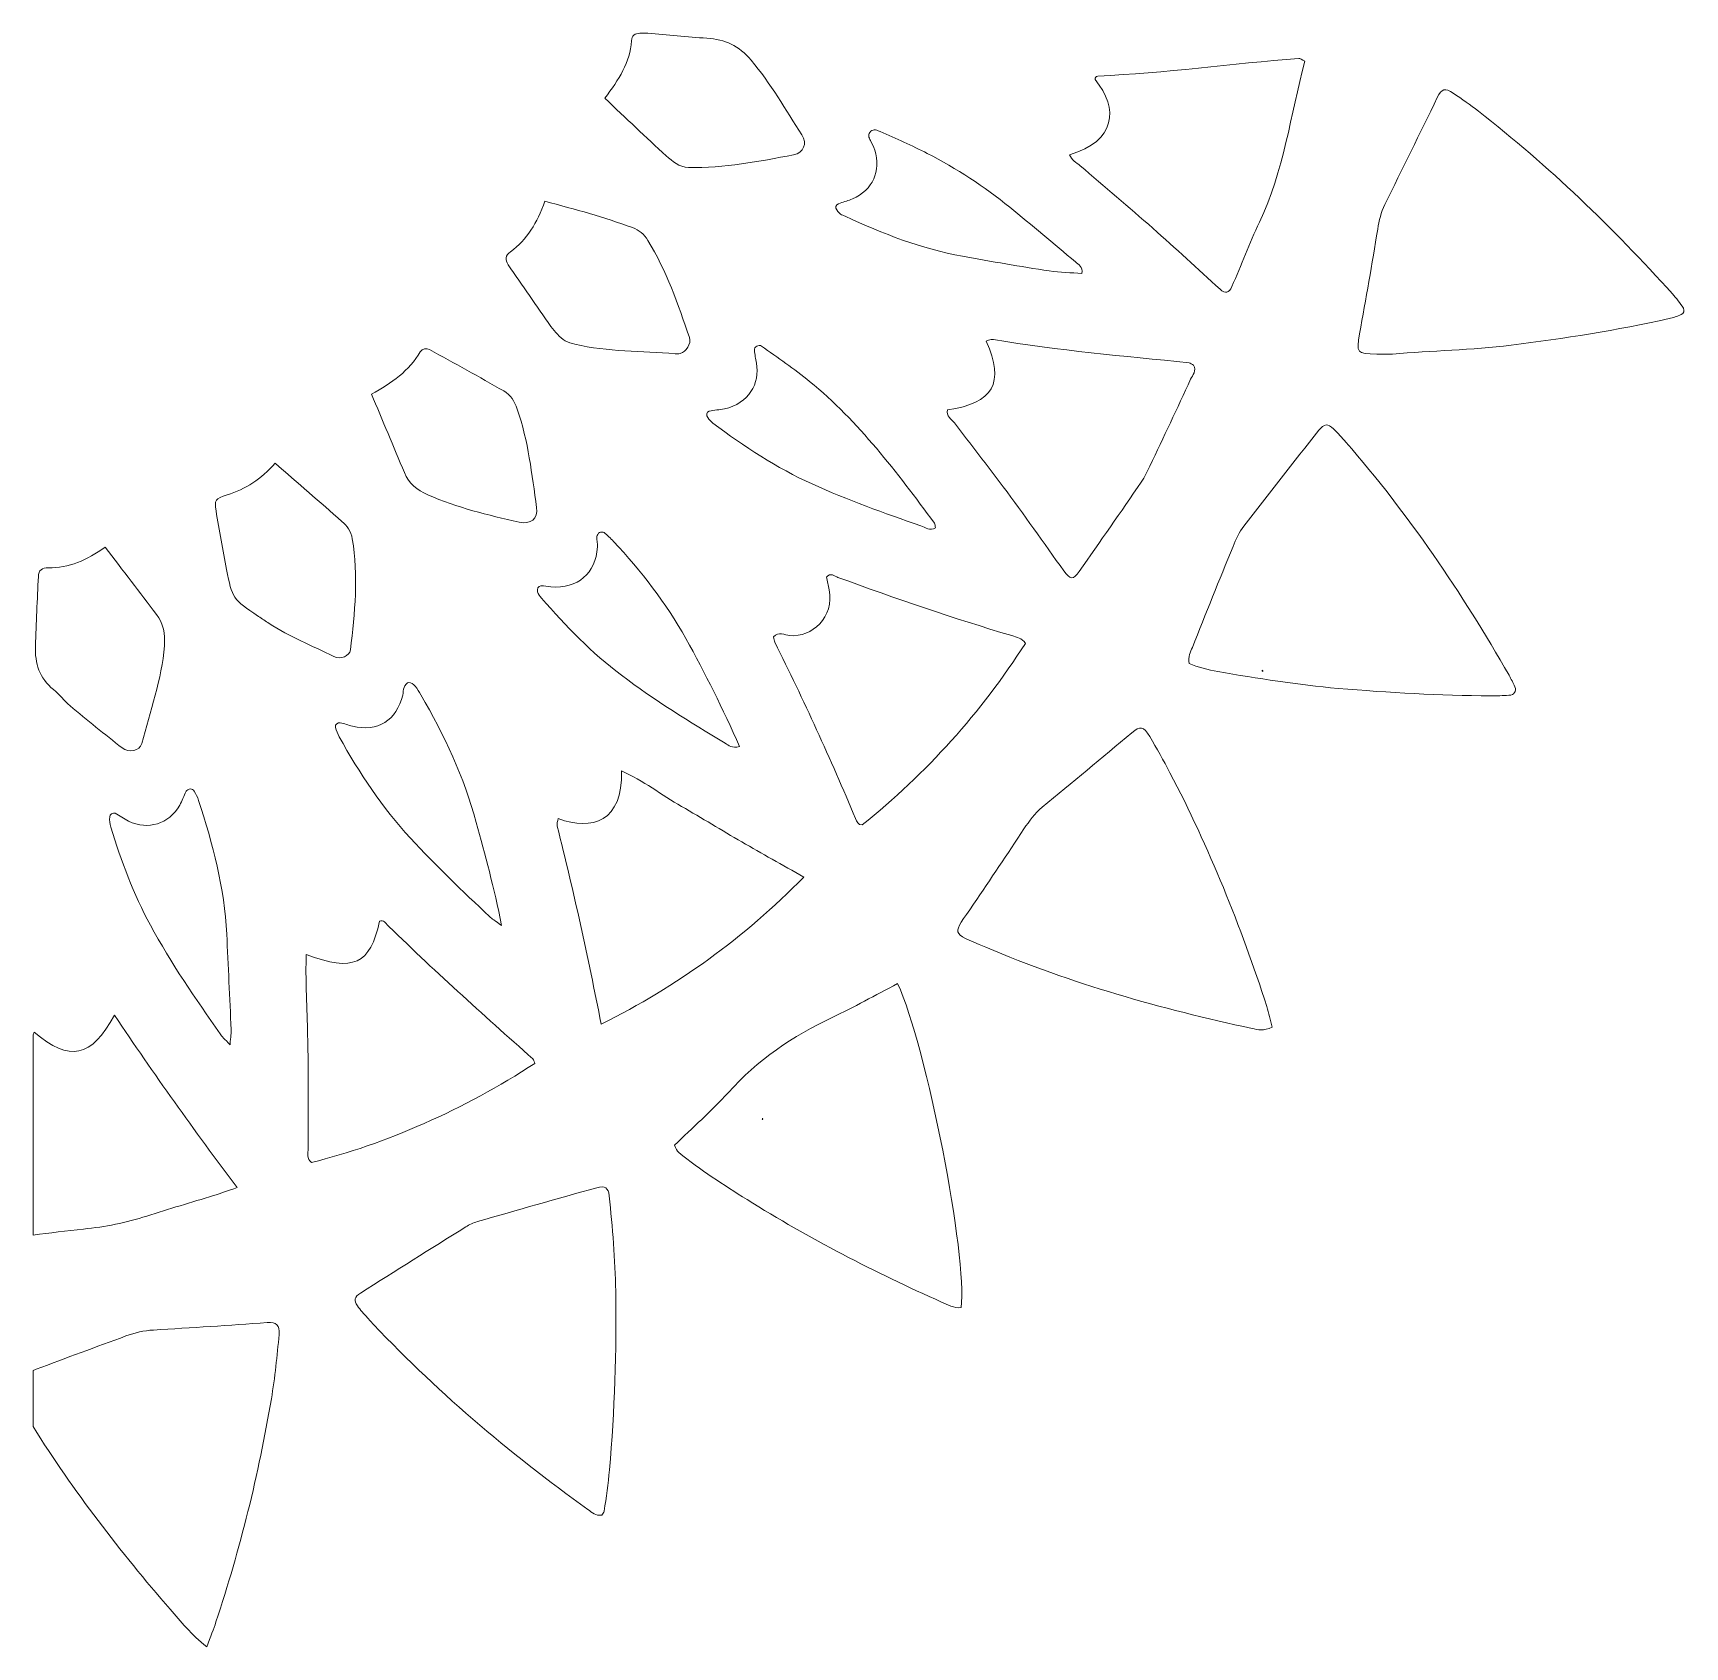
# Model space of a CAD drawing. Extents: x 419 to 2590, y -2736 to -264.
# Drawn here: x 2145.7 to 2363.9, y -2650.6 to -2437.5 of the extents above; entities that cross this region are included whole.
import ezdxf

# ---------------------------------------------------------------- set-up
doc = ezdxf.new("R2010")
doc.units = 0
doc.header["$MEASUREMENT"] = 0
doc.layers.add('Layer 1', color=7, linetype='Continuous')

# ---------------------------------------------------------------- blocks, each defined once
blk = doc.blocks.new('block 2')
at = {"layer": 'Layer 1', "true_color": 0xffffff}
h = blk.add_hatch(color=7, dxfattribs=at)
h.dxf.hatch_style = 2
edge = h.paths.add_edge_path()
edge.add_spline(control_points=[(2308.11, -2521.77), (2308.14, -2521.78), (2308.16, -2521.79), (2308.18, -2521.8), (2308.18, -2521.77), (2308.18, -2521.73), (2308.18, -2521.7), (2308.14, -2521.68), (2308.11, -2521.65), (2308.07, -2521.63), (2308.08, -2521.68), (2308.1, -2521.72), (2308.11, -2521.77)], knot_values=[0, 0, 0, 0, 1, 1, 1, 2, 2, 2, 3, 3, 3, 4, 4, 4, 4], degree=3, periodic=1)
h = blk.add_hatch(color=7, dxfattribs=at)
h.dxf.hatch_style = 2
edge = h.paths.add_edge_path()
edge.add_spline(control_points=[(2242.08, -2580.8), (2242.07, -2580.85), (2242.05, -2580.91), (2242.04, -2580.96), (2242.06, -2580.95), (2242.08, -2580.94), (2242.1, -2580.93), (2242.09, -2580.92), (2242.09, -2580.92), (2242.09, -2580.92), (2242.08, -2580.88), (2242.09, -2580.84), (2242.08, -2580.8)], knot_values=[0, 0, 0, 0, 1, 1, 1, 2, 2, 2, 3, 3, 3, 4, 4, 4, 4], degree=3, periodic=1)
at = {"layer": 'Layer 1', "lineweight": 0}
for points, knots in [([(2246.17, -2453.54), (2241.59, -2454.44), (2237.01, -2455.32), (2232.31, -2455.21), (2231.03, -2455.17), (2230.17, -2454.42), (2229.36, -2453.68), (2226.66, -2451.25), (2224.04, -2448.71), (2221.24, -2446.08), (2223.07, -2443.6), (2224.61, -2441.36), (2224.76, -2438.49), (2224.79, -2437.79), (2225.24, -2437.52), (2225.87, -2437.48), (2226.21, -2437.47), (2226.56, -2437.47), (2226.9, -2437.5), (2229.5, -2437.72), (2232.11, -2437.99), (2234.72, -2438.15), (2237.1, -2438.3), (2238.95, -2439.12), (2240.57, -2441.06), (2243.14, -2444.15), (2245.14, -2447.58), (2247.28, -2450.93), (2248, -2452.04), (2247.5, -2453.28), (2246.17, -2453.54)], [0, 0, 0, 0, 1, 1, 1, 2, 2, 2, 3, 3, 3, 4, 4, 4, 5, 5, 5, 6, 6, 6, 7, 7, 7, 8, 8, 8, 9, 9, 9, 10, 10, 10, 10]), ([(2293.63, -2463.25), (2290.47, -2460.46), (2287.23, -2457.75), (2284.03, -2454.99), (2283.53, -2454.56), (2282.85, -2454.27), (2282.64, -2453.53), (2288.71, -2451.76), (2289.19, -2447.45), (2286, -2443.61), (2286.03, -2443.5), (2286.02, -2443.37), (2286.08, -2443.28), (2286.14, -2443.21), (2286.26, -2443.15), (2286.36, -2443.14), (2295.25, -2442.76), (2304.06, -2441.52), (2312.92, -2440.81), (2313.11, -2440.79), (2313.32, -2441), (2313.71, -2441.2), (2311.82, -2448.28), (2310.95, -2455.68), (2307.71, -2462.46), (2306.38, -2465.23), (2305.3, -2468.12), (2304.08, -2470.95), (2303.7, -2471.82), (2303.2, -2471.93), (2302.51, -2471.3), (2299.54, -2468.62), (2296.63, -2465.89), (2293.63, -2463.25)], [0, 0, 0, 0, 1, 1, 1, 2, 2, 2, 3, 3, 3, 4, 4, 4, 5, 5, 5, 6, 6, 6, 7, 7, 7, 8, 8, 8, 9, 9, 9, 10, 10, 10, 11, 11, 11, 11]), ([(2362.26, -2471.91), (2362.79, -2472.5), (2363.27, -2473.14), (2363.71, -2473.8), (2363.92, -2474.12), (2363.72, -2474.51), (2363.42, -2474.65), (2362.92, -2474.89), (2362.36, -2475.05), (2361.82, -2475.18), (2354.93, -2476.73), (2347.96, -2477.8), (2340.95, -2478.7), (2335.74, -2479.36), (2330.5, -2479.39), (2325.29, -2479.88), (2324.6, -2479.88), (2323.92, -2479.89), (2323.23, -2479.87), (2320.55, -2479.82), (2320.5, -2479.74), (2320.95, -2477.18), (2321.77, -2472.58), (2322.58, -2467.98), (2323.34, -2463.37), (2323.53, -2462.24), (2323.77, -2461.14), (2324.28, -2460.11), (2326.59, -2455.41), (2328.89, -2450.7), (2331.21, -2446), (2331.82, -2444.78), (2332.21, -2444.67), (2333.32, -2445.41), (2334.45, -2446.17), (2335.56, -2446.97), (2336.64, -2447.8), (2345.95, -2455.03), (2354.38, -2463.17), (2362.26, -2471.91)], [0, 0, 0, 0, 1, 1, 1, 2, 2, 2, 3, 3, 3, 4, 4, 4, 5, 5, 5, 6, 6, 6, 7, 7, 7, 8, 8, 8, 9, 9, 9, 10, 10, 10, 11, 11, 11, 12, 12, 12, 13, 13, 13, 13]), ([(2252.33, -2459.94), (2252.86, -2459.74), (2253.43, -2459.61), (2253.95, -2459.37), (2256.65, -2458.16), (2257.76, -2455.72), (2256.89, -2452.92), (2256.75, -2452.49), (2256.51, -2452.09), (2256.32, -2451.68), (2256.12, -2451.26), (2255.93, -2450.81), (2256.36, -2450.44), (2256.76, -2450.09), (2257.25, -2450.32), (2257.63, -2450.49), (2259.71, -2451.42), (2261.81, -2452.33), (2263.84, -2453.37), (2267.72, -2455.34), (2271.34, -2457.73), (2274.72, -2460.47), (2277.65, -2462.84), (2280.53, -2465.27), (2283.41, -2467.7), (2283.8, -2468.04), (2284.43, -2468.31), (2284.26, -2469.22), (2282.84, -2469.12), (2281.38, -2469.11), (2279.95, -2468.89), (2276.12, -2468.29), (2272.3, -2467.64), (2268.49, -2466.95), (2263.06, -2465.96), (2257.97, -2463.98), (2253, -2461.67), (2252.79, -2461.57), (2252.55, -2461.51), (2252.38, -2461.37), (2252.14, -2461.15), (2251.87, -2460.9), (2251.77, -2460.61), (2251.64, -2460.22), (2252.02, -2460.05), (2252.33, -2459.94)], [0, 0, 0, 0, 1, 1, 1, 2, 2, 2, 3, 3, 3, 4, 4, 4, 5, 5, 5, 6, 6, 6, 7, 7, 7, 8, 8, 8, 9, 9, 9, 10, 10, 10, 11, 11, 11, 12, 12, 12, 13, 13, 13, 14, 14, 14, 15, 15, 15, 15]), ([(2208.48, -2468.08), (2208, -2467.39), (2208.1, -2466.85), (2208.78, -2466.35), (2210.94, -2464.75), (2212.31, -2462.57), (2213.33, -2459.69), (2217.35, -2460.75), (2221.17, -2461.79), (2224.9, -2463.17), (2225.78, -2463.49), (2226.42, -2464.02), (2226.93, -2464.85), (2229.4, -2468.86), (2230.89, -2473.28), (2232.41, -2477.68), (2232.69, -2478.48), (2231.98, -2479.61), (2231.19, -2479.79), (2230.97, -2479.84), (2230.74, -2479.87), (2230.51, -2479.84), (2226.11, -2479.4), (2221.64, -2479.61), (2217.29, -2478.57), (2216.36, -2478.35), (2215.59, -2477.99), (2214.98, -2477.26), (2214.69, -2476.91), (2214.36, -2476.59), (2214.1, -2476.22), (2212.22, -2473.51), (2210.35, -2470.79), (2208.48, -2468.08)], [0, 0, 0, 0, 1, 1, 1, 2, 2, 2, 3, 3, 3, 4, 4, 4, 5, 5, 5, 6, 6, 6, 7, 7, 7, 8, 8, 8, 9, 9, 9, 10, 10, 10, 11, 11, 11, 11]), ([(2235.52, -2488.99), (2235.26, -2488.79), (2235, -2488.54), (2234.83, -2488.25), (2234.67, -2487.96), (2234.61, -2487.53), (2235.03, -2487.42), (2235.68, -2487.25), (2236.38, -2487.24), (2237.04, -2487.1), (2240.26, -2486.41), (2241.75, -2483.73), (2241.27, -2481.06), (2241.17, -2480.5), (2241.06, -2479.94), (2240.99, -2479.37), (2240.94, -2478.93), (2241.57, -2478.55), (2241.94, -2478.82), (2244.07, -2480.35), (2246.26, -2481.81), (2248.29, -2483.47), (2254.79, -2488.81), (2259.81, -2495.48), (2264.77, -2502.19), (2264.89, -2502.35), (2264.87, -2502.61), (2264.92, -2502.83), (2264.2, -2503.27), (2263.58, -2502.75), (2262.99, -2502.55), (2258.14, -2500.88), (2253.31, -2499.14), (2248.63, -2497.02), (2243.92, -2494.9), (2239.65, -2492.06), (2235.52, -2488.99)], [0, 0, 0, 0, 1, 1, 1, 2, 2, 2, 3, 3, 3, 4, 4, 4, 5, 5, 5, 6, 6, 6, 7, 7, 7, 8, 8, 8, 9, 9, 9, 10, 10, 10, 11, 11, 11, 12, 12, 12, 12]), ([(2273.87, -2497.39), (2271.77, -2494.54), (2269.55, -2491.79), (2267.41, -2488.97), (2267.02, -2488.45), (2266.33, -2488.05), (2266.5, -2487.23), (2272.58, -2486.35), (2274.08, -2483.7), (2271.62, -2478.16), (2271.72, -2478.11), (2271.82, -2478.04), (2271.93, -2478.02), (2272.15, -2477.98), (2272.39, -2477.9), (2272.6, -2477.94), (2281.15, -2479.38), (2289.79, -2480.15), (2298.41, -2481.01), (2298.61, -2481.03), (2298.8, -2481.22), (2299.01, -2481.33), (2299.45, -2482.06), (2298.88, -2482.63), (2298.62, -2483.19), (2296.86, -2487.03), (2295.05, -2490.84), (2293.24, -2494.66), (2292.9, -2495.38), (2292.56, -2496.11), (2292.11, -2496.77), (2289.4, -2500.72), (2286.66, -2504.65), (2283.91, -2508.58), (2283.11, -2509.71), (2282.73, -2509.68), (2281.88, -2508.5), (2279.21, -2504.8), (2276.59, -2501.06), (2273.87, -2497.39)], [0, 0, 0, 0, 1, 1, 1, 2, 2, 2, 3, 3, 3, 4, 4, 4, 5, 5, 5, 6, 6, 6, 7, 7, 7, 8, 8, 8, 9, 9, 9, 10, 10, 10, 11, 11, 11, 12, 12, 12, 13, 13, 13, 13]), ([(2197.86, -2498.46), (2196.42, -2497.83), (2195.36, -2496.97), (2194.76, -2495.53), (2193.32, -2492.09), (2191.88, -2488.64), (2190.42, -2485.15), (2193.11, -2483.72), (2195.38, -2482.08), (2196.86, -2479.55), (2197.12, -2479.11), (2197.66, -2479.05), (2198.08, -2479.28), (2201.36, -2481.07), (2204.64, -2482.89), (2207.9, -2484.74), (2208.83, -2485.26), (2209.29, -2486.11), (2209.66, -2487.14), (2211.15, -2491.36), (2211.59, -2495.77), (2212.23, -2500.15), (2212.45, -2501.63), (2211.46, -2502.41), (2209.91, -2502.06), (2205.81, -2501.15), (2201.73, -2500.16), (2197.86, -2498.46)], [0, 0, 0, 0, 1, 1, 1, 2, 2, 2, 3, 3, 3, 4, 4, 4, 5, 5, 5, 6, 6, 6, 7, 7, 7, 8, 8, 8, 9, 9, 9, 9]), ([(2340.66, -2524.94), (2339.86, -2524.99), (2339.06, -2525), (2338.26, -2525), (2331.53, -2524.97), (2324.82, -2524.6), (2318.11, -2524.02), (2312.77, -2523.56), (2307.49, -2522.71), (2302.22, -2521.8), (2300.88, -2521.57), (2299.6, -2521.23), (2298.44, -2520.73), (2298.24, -2519.84), (2298.61, -2519.23), (2298.85, -2518.61), (2300.62, -2514.16), (2302.4, -2509.72), (2304.22, -2505.29), (2304.6, -2504.35), (2305.03, -2503.38), (2305.64, -2502.59), (2308.91, -2498.34), (2312.24, -2494.14), (2315.56, -2489.93), (2316.27, -2489.04), (2316.75, -2489.01), (2317.51, -2489.75), (2318.08, -2490.31), (2318.62, -2490.9), (2319.14, -2491.5), (2327.41, -2501), (2334.44, -2511.37), (2340.68, -2522.28), (2340.96, -2522.78), (2341.22, -2523.29), (2341.45, -2523.81), (2341.71, -2524.41), (2341.37, -2524.9), (2340.66, -2524.94)], [0, 0, 0, 0, 1, 1, 1, 2, 2, 2, 3, 3, 3, 4, 4, 4, 5, 5, 5, 6, 6, 6, 7, 7, 7, 8, 8, 8, 9, 9, 9, 10, 10, 10, 11, 11, 11, 12, 12, 12, 13, 13, 13, 13]), ([(2171.28, -2508.32), (2170.79, -2505.74), (2170.32, -2503.16), (2169.88, -2500.57), (2169.64, -2499.15), (2169.8, -2498.97), (2171.34, -2498.48), (2173.77, -2497.71), (2175.84, -2496.37), (2177.67, -2494.29), (2180.67, -2496.89), (2183.6, -2499.41), (2186.5, -2501.96), (2187.19, -2502.56), (2187.72, -2503.29), (2187.88, -2504.26), (2188.71, -2509.17), (2188.22, -2514.05), (2187.64, -2518.93), (2187.54, -2519.76), (2186.33, -2520.25), (2185.43, -2519.8), (2182.57, -2518.38), (2179.59, -2517.2), (2176.89, -2515.46), (2176.41, -2515.15), (2175.94, -2514.83), (2175.47, -2514.51), (2172.11, -2512.25), (2172, -2512.1), (2171.28, -2508.32)], [0, 0, 0, 0, 1, 1, 1, 2, 2, 2, 3, 3, 3, 4, 4, 4, 5, 5, 5, 6, 6, 6, 7, 7, 7, 8, 8, 8, 9, 9, 9, 10, 10, 10, 10]), ([(2212.79, -2510.48), (2213.23, -2510.44), (2213.68, -2510.59), (2214.12, -2510.62), (2217.67, -2510.89), (2220.04, -2508.85), (2220.26, -2505.34), (2220.29, -2504.89), (2220.17, -2504.43), (2220.19, -2503.98), (2220.2, -2503.79), (2220.36, -2503.54), (2220.53, -2503.45), (2220.69, -2503.36), (2221.01, -2503.35), (2221.14, -2503.45), (2221.58, -2503.8), (2222, -2504.19), (2222.39, -2504.61), (2226.04, -2508.54), (2229.33, -2512.75), (2231.95, -2517.45), (2234.5, -2522.03), (2236.82, -2526.71), (2239.05, -2531.69), (2238.02, -2531.99), (2237.59, -2531.55), (2237.14, -2531.27), (2232.46, -2528.44), (2227.8, -2525.59), (2223.44, -2522.29), (2219.51, -2519.32), (2216.09, -2515.82), (2212.87, -2512.11), (2212.65, -2511.85), (2212.43, -2511.56), (2212.35, -2511.25), (2212.25, -2510.91), (2212.43, -2510.51), (2212.79, -2510.48)], [0, 0, 0, 0, 1, 1, 1, 2, 2, 2, 3, 3, 3, 4, 4, 4, 5, 5, 5, 6, 6, 6, 7, 7, 7, 8, 8, 8, 9, 9, 9, 10, 10, 10, 11, 11, 11, 12, 12, 12, 13, 13, 13, 13]), ([(2146.41, -2509.25), (2146.44, -2508.42), (2146.9, -2508.09), (2147.72, -2508.09), (2150.43, -2508.1), (2152.81, -2507.12), (2155.23, -2505.36), (2157.6, -2508.47), (2159.82, -2511.34), (2162, -2514.25), (2162.91, -2515.46), (2163.2, -2516.81), (2163.06, -2518.4), (2162.7, -2522.86), (2161.2, -2527.05), (2160.06, -2531.32), (2159.82, -2532.25), (2158.38, -2532.58), (2157.49, -2531.89), (2155.16, -2530.08), (2152.86, -2528.22), (2150.59, -2526.33), (2149.8, -2525.68), (2149.2, -2524.81), (2148.41, -2524.18), (2146.56, -2522.68), (2145.94, -2520.7), (2146.02, -2518.45), (2146.11, -2515.38), (2146.27, -2512.32), (2146.41, -2509.25)], [0, 0, 0, 0, 1, 1, 1, 2, 2, 2, 3, 3, 3, 4, 4, 4, 5, 5, 5, 6, 6, 6, 7, 7, 7, 8, 8, 8, 9, 9, 9, 10, 10, 10, 10]), ([(2245.69, -2517.04), (2248.54, -2517.34), (2251.61, -2514.61), (2250.87, -2510.99), (2250.76, -2510.43), (2250.63, -2509.87), (2250.51, -2509.32), (2251.05, -2508.7), (2251.58, -2509.19), (2252.04, -2509.36), (2259.62, -2512.16), (2267.27, -2514.76), (2275.02, -2517.06), (2275.64, -2517.25), (2276.34, -2517.38), (2276.8, -2518.08), (2270.94, -2527.24), (2263.74, -2535.22), (2255.23, -2542.06), (2254.7, -2542.07), (2254.52, -2541.61), (2254.36, -2541.23), (2251.06, -2533.34), (2247.5, -2525.58), (2243.71, -2517.93), (2243.61, -2517.73), (2243.59, -2517.5), (2243.52, -2517.21), (2244.17, -2516.49), (2245, -2516.97), (2245.69, -2517.04)], [0, 0, 0, 0, 1, 1, 1, 2, 2, 2, 3, 3, 3, 4, 4, 4, 5, 5, 5, 6, 6, 6, 7, 7, 7, 8, 8, 8, 9, 9, 9, 10, 10, 10, 10]), ([(2308.11, -2521.77), (2308.14, -2521.78), (2308.16, -2521.79), (2308.18, -2521.8), (2308.18, -2521.77), (2308.18, -2521.73), (2308.18, -2521.7), (2308.14, -2521.68), (2308.11, -2521.65), (2308.07, -2521.63), (2308.08, -2521.68), (2308.1, -2521.72), (2308.11, -2521.77)], [0, 0, 0, 0, 1, 1, 1, 2, 2, 2, 3, 3, 3, 4, 4, 4, 4]), ([(2186.28, -2528.58), (2186.84, -2528.65), (2187.36, -2528.89), (2187.91, -2529.02), (2191.24, -2529.8), (2193.7, -2528.28), (2194.55, -2524.9), (2194.63, -2524.57), (2194.58, -2524.19), (2194.72, -2523.89), (2194.84, -2523.62), (2195.13, -2523.26), (2195.36, -2523.24), (2195.63, -2523.22), (2195.97, -2523.49), (2196.18, -2523.73), (2196.48, -2524.07), (2196.69, -2524.48), (2196.92, -2524.87), (2200.06, -2530.19), (2202.63, -2535.75), (2204.25, -2541.73), (2205.41, -2546), (2206.61, -2550.26), (2207.6, -2555.34), (2206.71, -2554.68), (2206.32, -2554.46), (2206, -2554.16), (2202.44, -2550.79), (2198.9, -2547.41), (2195.57, -2543.81), (2191.83, -2539.76), (2188.82, -2535.22), (2186.16, -2530.43), (2185.94, -2530.04), (2185.78, -2529.61), (2185.68, -2529.18), (2185.56, -2528.71), (2185.99, -2528.54), (2186.28, -2528.58)], [0, 0, 0, 0, 1, 1, 1, 2, 2, 2, 3, 3, 3, 4, 4, 4, 5, 5, 5, 6, 6, 6, 7, 7, 7, 8, 8, 8, 9, 9, 9, 10, 10, 10, 11, 11, 11, 12, 12, 12, 13, 13, 13, 13]), ([(2306.73, -2568.95), (2294.71, -2566.32), (2282.88, -2563.06), (2271.55, -2558.2), (2266.75, -2556.14), (2267.11, -2556.75), (2269.96, -2552.52), (2272.19, -2549.22), (2274.41, -2545.9), (2276.61, -2542.58), (2277.31, -2541.53), (2278.03, -2540.54), (2279.02, -2539.72), (2282.98, -2536.46), (2286.9, -2533.16), (2290.85, -2529.88), (2291.98, -2528.94), (2292.4, -2529.02), (2293.22, -2530.39), (2294.15, -2531.95), (2295.04, -2533.55), (2295.89, -2535.16), (2301.09, -2545.07), (2305.23, -2555.42), (2308.69, -2566.05), (2308.97, -2566.91), (2309.14, -2567.8), (2309.39, -2568.77), (2308.29, -2569.3), (2307.5, -2569.11), (2306.73, -2568.95)], [0, 0, 0, 0, 1, 1, 1, 2, 2, 2, 3, 3, 3, 4, 4, 4, 5, 5, 5, 6, 6, 6, 7, 7, 7, 8, 8, 8, 9, 9, 9, 10, 10, 10, 10]), ([(2220.76, -2568.38), (2219.01, -2559.49), (2217.13, -2550.82), (2214.95, -2542.23), (2214.88, -2541.93), (2215.02, -2541.58), (2215.06, -2541.23), (2219.59, -2542.88), (2223.64, -2541.6), (2223.43, -2534.93), (2226.34, -2536.18), (2228.74, -2538.11), (2231.38, -2539.62), (2234.06, -2541.14), (2236.68, -2542.77), (2239.34, -2544.31), (2241.98, -2545.84), (2244.65, -2547.32), (2247.53, -2548.94), (2239.61, -2556.99), (2230.85, -2563.35), (2220.76, -2568.38)], [0, 0, 0, 0, 1, 1, 1, 2, 2, 2, 3, 3, 3, 4, 4, 4, 5, 5, 5, 6, 6, 6, 7, 7, 7, 7]), ([(2167.58, -2538.82), (2169.46, -2544.57), (2170.99, -2550.39), (2171.29, -2556.47), (2171.5, -2560.68), (2171.69, -2564.89), (2171.88, -2569.1), (2171.89, -2569.53), (2171.82, -2569.98), (2171.73, -2571.1), (2170.99, -2570.3), (2170.66, -2570.01), (2170.42, -2569.66), (2167.16, -2564.99), (2163.92, -2560.31), (2161.21, -2555.3), (2158.98, -2551.18), (2157.33, -2546.82), (2156, -2542.34), (2155.87, -2541.91), (2155.8, -2541.44), (2155.83, -2541), (2155.86, -2540.65), (2156.25, -2540.38), (2156.56, -2540.52), (2157.17, -2540.8), (2157.7, -2541.28), (2158.31, -2541.56), (2160.97, -2542.77), (2163.57, -2541.97), (2165.08, -2539.47), (2165.42, -2538.89), (2165.61, -2538.22), (2165.92, -2537.62), (2166, -2537.45), (2166.28, -2537.32), (2166.48, -2537.31), (2166.66, -2537.3), (2166.91, -2537.44), (2167, -2537.59), (2167.23, -2537.98), (2167.43, -2538.39), (2167.58, -2538.82)], [0, 0, 0, 0, 1, 1, 1, 2, 2, 2, 3, 3, 3, 4, 4, 4, 5, 5, 5, 6, 6, 6, 7, 7, 7, 8, 8, 8, 9, 9, 9, 10, 10, 10, 11, 11, 11, 12, 12, 12, 13, 13, 13, 14, 14, 14, 14]), ([(2182.49, -2586.63), (2181.83, -2586.15), (2182.05, -2585.43), (2182.05, -2584.79), (2182.04, -2580.92), (2182.09, -2577.04), (2182.04, -2573.16), (2182, -2569.63), (2181.86, -2566.09), (2181.77, -2562.56), (2181.75, -2561.45), (2181.77, -2560.34), (2181.77, -2559.19), (2188.06, -2561.5), (2190.23, -2560.49), (2191.48, -2554.77), (2191.59, -2554.76), (2191.71, -2554.73), (2191.82, -2554.74), (2191.93, -2554.76), (2192.06, -2554.79), (2192.13, -2554.87), (2198.45, -2561.13), (2205.09, -2567.05), (2211.73, -2572.96), (2211.88, -2573.09), (2211.9, -2573.35), (2211.98, -2573.55), (2202.68, -2579.63), (2192.13, -2584.3), (2182.49, -2586.63)], [0, 0, 0, 0, 1, 1, 1, 2, 2, 2, 3, 3, 3, 4, 4, 4, 5, 5, 5, 6, 6, 6, 7, 7, 7, 8, 8, 8, 9, 9, 9, 10, 10, 10, 10]), ([(2268.31, -2605.8), (2267.35, -2605.93), (2266.55, -2605.44), (2265.73, -2605.08), (2256.86, -2601.15), (2248.25, -2596.7), (2240.02, -2591.54), (2236.93, -2589.6), (2233.85, -2587.63), (2231.01, -2585.33), (2230.77, -2585.13), (2230.67, -2584.77), (2230.44, -2584.37), (2232.81, -2582.06), (2235.3, -2579.87), (2237.52, -2577.43), (2241.42, -2573.13), (2246.04, -2569.93), (2251.27, -2567.49), (2254.15, -2566.15), (2256.93, -2564.57), (2259.91, -2563.02), (2263.76, -2571.34), (2269.15, -2599.14), (2268.31, -2605.8)], [0, 0, 0, 0, 1, 1, 1, 2, 2, 2, 3, 3, 3, 4, 4, 4, 5, 5, 5, 6, 6, 6, 7, 7, 7, 8, 8, 8, 8]), ([(2145.71, -2569.91), (2145.75, -2569.75), (2145.79, -2569.59), (2145.84, -2569.41), (2150.6, -2573.42), (2153.36, -2572.81), (2156.47, -2567.17), (2161.62, -2574.93), (2166.99, -2582.39), (2172.67, -2589.96), (2171.43, -2590.38), (2170.51, -2590.72), (2169.56, -2591.01), (2166.62, -2591.92), (2163.66, -2592.77), (2160.74, -2593.72), (2158.01, -2594.61), (2155.24, -2595.15), (2152.38, -2595.44), (2150.15, -2595.67), (2147.93, -2595.95), (2145.71, -2596.23), (2145.71, -2596.23), (2145.71, -2569.91), (2145.71, -2569.91)], [0, 0, 0, 0, 1, 1, 1, 2, 2, 2, 3, 3, 3, 4, 4, 4, 5, 5, 5, 6, 6, 6, 7, 7, 7, 8, 8, 8, 8]), ([(2242.08, -2580.8), (2242.07, -2580.85), (2242.05, -2580.91), (2242.04, -2580.96), (2242.06, -2580.95), (2242.08, -2580.94), (2242.1, -2580.93), (2242.09, -2580.92), (2242.09, -2580.92), (2242.09, -2580.92), (2242.08, -2580.88), (2242.09, -2580.84), (2242.08, -2580.8)], [0, 0, 0, 0, 1, 1, 1, 2, 2, 2, 3, 3, 3, 4, 4, 4, 4]), ([(2221.85, -2627.26), (2221.69, -2629.07), (2221.41, -2630.88), (2221.16, -2632.68), (2221.13, -2632.87), (2220.95, -2633.03), (2220.83, -2633.21), (2220.05, -2633.39), (2219.54, -2632.86), (2219.01, -2632.48), (2208.49, -2624.96), (2198.67, -2616.64), (2189.87, -2607.15), (2189.4, -2606.65), (2188.96, -2606.12), (2188.55, -2605.57), (2188.05, -2604.9), (2188.16, -2604.4), (2188.96, -2603.89), (2193.58, -2600.97), (2198.22, -2598.05), (2202.86, -2595.16), (2203.34, -2594.86), (2203.87, -2594.6), (2204.41, -2594.45), (2209.66, -2592.94), (2214.92, -2591.45), (2220.18, -2589.97), (2221.24, -2589.68), (2221.7, -2589.96), (2221.81, -2591.04), (2222.26, -2595.23), (2222.6, -2599.44), (2222.68, -2603.66), (2222.81, -2611.54), (2222.53, -2619.41), (2221.85, -2627.26)], [0, 0, 0, 0, 1, 1, 1, 2, 2, 2, 3, 3, 3, 4, 4, 4, 5, 5, 5, 6, 6, 6, 7, 7, 7, 8, 8, 8, 9, 9, 9, 10, 10, 10, 11, 11, 11, 12, 12, 12, 12]), ([(2177.19, -2617.84), (2175.51, -2627.85), (2173.06, -2637.68), (2169.87, -2647.33), (2169.56, -2648.29), (2169.18, -2649.23), (2168.67, -2650.63), (2166.57, -2648.96), (2165.21, -2647.27), (2163.81, -2645.66), (2157.22, -2638.03), (2151.07, -2630.07), (2145.71, -2621.53), (2145.71, -2621.53), (2145.71, -2614.1), (2145.71, -2614.1), (2145.86, -2614.06), (2146, -2614.02), (2146.14, -2613.96), (2150.07, -2612.45), (2154.03, -2611.02), (2157.98, -2609.56), (2159.16, -2609.12), (2160.35, -2608.84), (2161.63, -2608.77), (2166.63, -2608.49), (2171.63, -2608.13), (2176.64, -2607.8), (2177.85, -2607.72), (2178.34, -2608.11), (2178.22, -2609.36), (2177.94, -2612.19), (2177.67, -2615.03), (2177.19, -2617.84)], [0, 0, 0, 0, 1, 1, 1, 2, 2, 2, 3, 3, 3, 4, 4, 4, 5, 5, 5, 6, 6, 6, 7, 7, 7, 8, 8, 8, 9, 9, 9, 10, 10, 10, 11, 11, 11, 11])]:
    blk.add_open_spline(points, degree=3, knots=knots, dxfattribs=at)

msp = doc.modelspace()

# ---------------------------------------------------------------- block references
at = {"layer": 'Layer 1'}
msp.add_blockref('block 2', (0, 0), dxfattribs=at)

doc.saveas('drawing.dxf')
